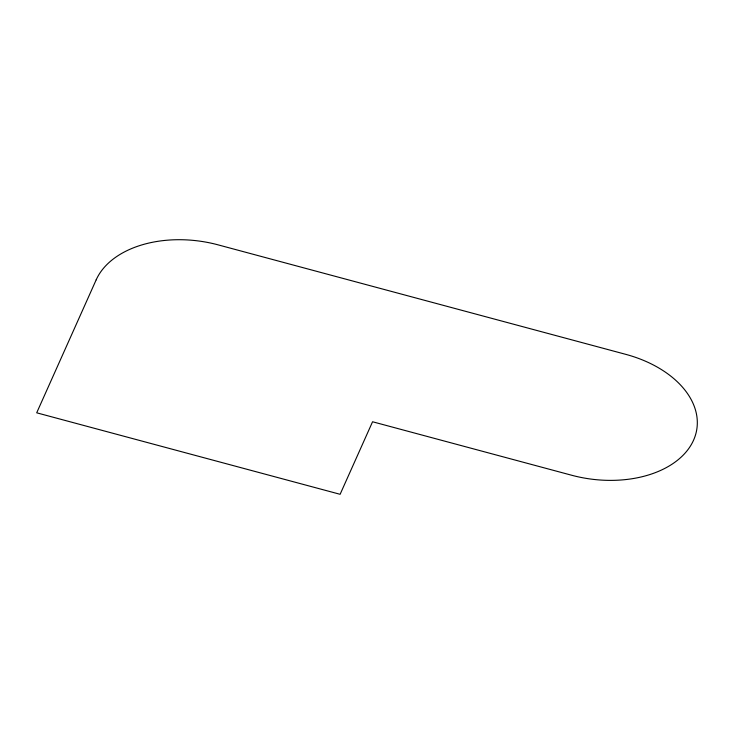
<?xml version="1.0" encoding="UTF-8"?>
<svg xmlns="http://www.w3.org/2000/svg" width="734" height="734" viewBox="0 0 734 734"><rect width="100%" height="100%" fill="white"/><g stroke="black" fill="none" stroke-linecap="round" stroke-linejoin="round"><path stroke-width="1.1" d="M96.182 279.828L36.7 412.811L340.117 494.303L372.56 421.766L571.676 475.247A99.154 64.748 8 0 0 693.529 440.262A99.154 64.748 8 0 0 625.753 354.348L218.044 244.844A99.154 64.748 8 0 0 96.182 279.828"/></g></svg>
